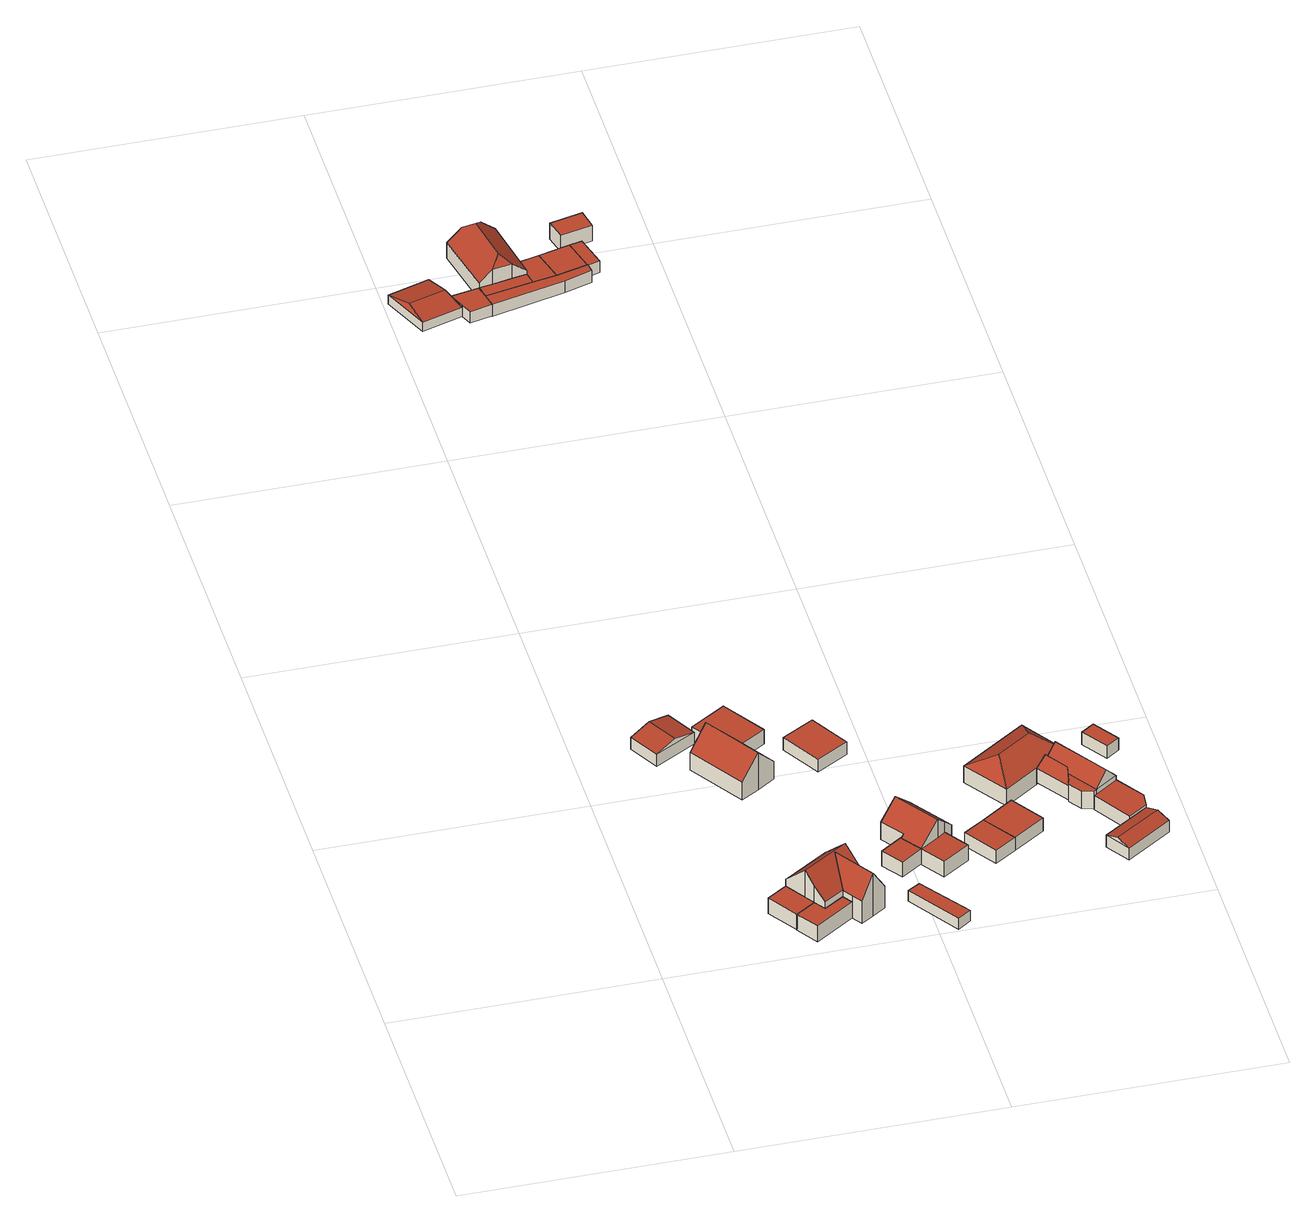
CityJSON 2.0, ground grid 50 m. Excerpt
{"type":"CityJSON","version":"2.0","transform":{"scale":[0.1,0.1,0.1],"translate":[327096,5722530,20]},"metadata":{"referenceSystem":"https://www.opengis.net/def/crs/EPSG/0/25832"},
"CityObjects":{
"building1":{"type":"Building","attributes":{"Geometrietyp2DReferenz":"3000","Gemeindeschluessel":"05170052","function":"31001_2463","roofType":"1000","measuredHeight":3.41},"address":[{"country":"Germany","locality":"Xanten","thoroughfareNumber":"46","thoroughfareName":"Reinhardstraße"}],"geometry":[{"type":"Solid","lod":"2","boundaries":[[[[0,1,2,3]],[[4,5,1,0]],[[6,7,5,4]],[[3,2,7,6]],[[4,0,3,6]],[[1,5,7,2]]]],"semantics":{"surfaces":[{"type":"WallSurface"},{"type":"RoofSurface"},{"type":"GroundSurface"}],"values":[[0,0,0,0,1,2]]}}]},
"building2":{"type":"Building","attributes":{"Geometrietyp2DReferenz":"3000","Gemeindeschluessel":"05170052","function":"51009_1610","roofType":"1000","measuredHeight":3.44},"geometry":[{"type":"Solid","lod":"2","boundaries":[[[[8,9,10,3]],[[11,12,9,8]],[[13,14,12,11]],[[15,16,14,13]],[[0,17,16,15]],[[3,10,17,0]],[[15,13,11,8,3,0]],[[9,12,14,16,17,10]]]],"semantics":{"surfaces":[{"type":"WallSurface"},{"type":"RoofSurface"},{"type":"GroundSurface"}],"values":[[0,0,0,0,0,0,1,2]]}}]},
"building3":{"type":"Building","attributes":{"Geometrietyp2DReferenz":"3000","Gemeindeschluessel":"05170052","function":"31001_1313","roofType":"3100","measuredHeight":3.73},"address":[{"country":"Germany","locality":"Xanten","thoroughfareNumber":"45","thoroughfareName":"Reinhardstraße"}],"geometry":[{"type":"Solid","lod":"2","boundaries":[[[[18,19,20,21]],[[22,23,19,18]],[[24,25,23,22]],[[21,20,25,24]],[[18,26,22]],[[24,27,21]],[[21,27,26,18]],[[22,26,27,24]],[[19,23,25,20]]]],"semantics":{"surfaces":[{"type":"WallSurface"},{"type":"RoofSurface"},{"type":"GroundSurface"}],"values":[[0,0,0,0,0,0,1,1,2]]}}]},
"building4":{"type":"Building","attributes":{"Gemeindeschluessel":"05170052","Geometrietyp2DReferenz":"3000","function":"31001_1010"},"address":[{"country":"Germany","locality":"Xanten","thoroughfareNumber":"46","thoroughfareName":"Reinhardstraße"}],"children":["building4-1","building4-2"]},
"building4-1":{"type":"BuildingPart","attributes":{"roofType":"3100","measuredHeight":9.41},"parents":["building4"],"geometry":[{"type":"Solid","lod":"2","boundaries":[[[[28,10,9,29]],[[30,31,10,28]],[[32,33,31,30]],[[34,35,33,32]],[[36,37,35,34]],[[38,39,37,36]],[[29,9,12,40]],[[34,32,30,36]],[[10,31,33,35,37,39,12,9]],[[40,12,39,38]],[[40,41,38,36,30,28,29]],[[38,41,40]]]],"semantics":{"surfaces":[{"type":"WallSurface"},{"type":"RoofSurface"},{"type":"GroundSurface"},{"type":"ClosureSurface"}],"values":[[0,0,0,0,0,0,0,1,2,3,1,3]]}}]},
"building4-2":{"type":"BuildingPart","attributes":{"roofType":"5000","measuredHeight":9.38},"parents":["building4"],"geometry":[{"type":"Solid","lod":"2","boundaries":[[[[40,12,14,42]],[[43,44,39,38]],[[45,46,44,43]],[[47,48,46,45]],[[42,14,48,47]],[[45,43,38,41]],[[40,42,47,45,41]],[[12,39,44,46,48,14]],[[38,39,12,40]],[[38,40,41]]]],"semantics":{"surfaces":[{"type":"WallSurface"},{"type":"RoofSurface"},{"type":"GroundSurface"},{"type":"ClosureSurface"}],"values":[[0,0,0,0,0,1,1,2,3,3]]}}]},
"building5":{"type":"Building","attributes":{"Geometrietyp2DReferenz":"3000","Gemeindeschluessel":"05170052","function":"31001_1010","roofType":"3100","measuredHeight":8.27},"address":[{"country":"Germany","locality":"Xanten","thoroughfareNumber":"45","thoroughfareName":"Reinhardstraße"}],"geometry":[{"type":"Solid","lod":"2","boundaries":[[[[49,50,51,52]],[[53,54,50,49]],[[55,56,54,53]],[[57,58,56,55]],[[59,60,58,57]],[[61,62,60,59]],[[63,64,62,61]],[[52,51,64,63]],[[53,49,52,55]],[[63,61,59,57,55,52]],[[50,54,56,58,60,62,64,51]]]],"semantics":{"surfaces":[{"type":"WallSurface"},{"type":"RoofSurface"},{"type":"GroundSurface"}],"values":[[0,0,0,0,0,0,0,0,1,1,2]]}}]},
"building6":{"type":"Building","attributes":{"Geometrietyp2DReferenz":"3000","Gemeindeschluessel":"05170052","function":"31001_1010","roofType":"1000","measuredHeight":3.15},"address":[{"country":"Germany","locality":"Xanten","thoroughfareNumber":"45","thoroughfareName":"Reinhardstraße"}],"geometry":[{"type":"Solid","lod":"2","boundaries":[[[[65,66,67,68]],[[69,70,66,65]],[[71,62,70,69]],[[72,60,62,71]],[[73,58,60,72]],[[68,67,58,73]],[[72,71,69,65,68,73]],[[66,70,62,60,58,67]]]],"semantics":{"surfaces":[{"type":"WallSurface"},{"type":"RoofSurface"},{"type":"GroundSurface"}],"values":[[0,0,0,0,0,0,1,2]]}}]},
"building7":{"type":"Building","attributes":{"Geometrietyp2DReferenz":"3000","Gemeindeschluessel":"05170052","function":"31001_2463","roofType":"1000","measuredHeight":2.43},"address":[{"country":"Germany","locality":"Xanten","thoroughfareNumber":"48","thoroughfareName":"Reinhardstraße"}],"geometry":[{"type":"Solid","lod":"2","boundaries":[[[[74,75,76,77]],[[78,79,75,74]],[[80,81,79,78]],[[77,76,81,80]],[[78,74,77,80]],[[75,79,81,76]]]],"semantics":{"surfaces":[{"type":"WallSurface"},{"type":"RoofSurface"},{"type":"GroundSurface"}],"values":[[0,0,0,0,1,2]]}}]},
"building8":{"type":"Building","attributes":{"Geometrietyp2DReferenz":"3000","Gemeindeschluessel":"05170052","function":"31001_1010","roofType":"1000","measuredHeight":3.29},"address":[{"country":"Germany","locality":"Xanten","thoroughfareNumber":"48","thoroughfareName":"Reinhardstraße"}],"geometry":[{"type":"Solid","lod":"2","boundaries":[[[[82,83,84,85]],[[86,87,83,82]],[[88,89,87,86]],[[90,91,89,88]],[[92,93,91,90]],[[85,84,93,92]],[[90,88,86,82,85,92]],[[83,87,89,91,93,84]]]],"semantics":{"surfaces":[{"type":"WallSurface"},{"type":"RoofSurface"},{"type":"GroundSurface"}],"values":[[0,0,0,0,0,0,1,2]]}}]},
"building9":{"type":"Building","attributes":{"Geometrietyp2DReferenz":"3000","Gemeindeschluessel":"05170052","function":"31001_2463","roofType":"1000","measuredHeight":2.73},"address":[{"country":"Germany","locality":"Xanten","thoroughfareNumber":"45","thoroughfareName":"Reinhardstraße"}],"geometry":[{"type":"Solid","lod":"2","boundaries":[[[[94,95,96,97]],[[98,99,95,94]],[[100,101,99,98]],[[97,96,101,100]],[[98,94,97,100]],[[95,99,101,96]]]],"semantics":{"surfaces":[{"type":"WallSurface"},{"type":"RoofSurface"},{"type":"GroundSurface"}],"values":[[0,0,0,0,1,2]]}}]},
"building10":{"type":"Building","attributes":{"Geometrietyp2DReferenz":"3000","Gemeindeschluessel":"05170052","function":"31001_1010","roofType":"3100","measuredHeight":7.45},"address":[{"country":"Germany","locality":"Xanten","thoroughfareNumber":"48","thoroughfareName":"Reinhardstraße"}],"geometry":[{"type":"Solid","lod":"2","boundaries":[[[[102,103,104,105]],[[106,107,103,102]],[[108,109,107,106]],[[110,111,109,108]],[[112,113,111,110]],[[114,115,113,112]],[[116,117,115,114]],[[118,119,117,116]],[[105,104,119,118]],[[110,108,106,102,105,112]],[[118,116,114,112,105]],[[103,107,109,111,113,115,117,119,104]]]],"semantics":{"surfaces":[{"type":"WallSurface"},{"type":"RoofSurface"},{"type":"GroundSurface"}],"values":[[0,0,0,0,0,0,0,0,0,1,1,2]]}}]},
"building11":{"type":"Building","attributes":{"Geometrietyp2DReferenz":"3000","Gemeindeschluessel":"05170052","function":"31001_1010","roofType":"1000","measuredHeight":3.36},"address":[{"country":"Germany","locality":"Xanten","thoroughfareNumber":"48","thoroughfareName":"Reinhardstraße"}],"geometry":[{"type":"Solid","lod":"2","boundaries":[[[[120,121,119,122]],[[123,124,121,120]],[[82,125,124,123]],[[85,103,125,82]],[[122,119,103,85]],[[82,123,120,122,85]],[[121,124,125,103,119]]]],"semantics":{"surfaces":[{"type":"WallSurface"},{"type":"RoofSurface"},{"type":"GroundSurface"}],"values":[[0,0,0,0,0,1,2]]}}]},
"building12":{"type":"Building","attributes":{"Geometrietyp2DReferenz":"3000","Gemeindeschluessel":"05170052","function":"31001_2723","roofType":"5000","measuredHeight":2.88},"address":[{"country":"Germany","locality":"Xanten","thoroughfareNumber":"40","thoroughfareName":"Gindericher Straße"}],"geometry":[{"type":"Solid","lod":"2","boundaries":[[[[126,127,128,129]],[[130,131,127,126]],[[132,133,131,130]],[[129,128,133,132]],[[126,134,130]],[[132,135,129]],[[129,135,134,126]],[[130,134,135,132]],[[127,131,133,128]]]],"semantics":{"surfaces":[{"type":"WallSurface"},{"type":"RoofSurface"},{"type":"GroundSurface"}],"values":[[0,0,0,0,1,0,1,1,2]]}}]},
"building13":{"type":"Building","attributes":{"Geometrietyp2DReferenz":"3000","Gemeindeschluessel":"05170052","function":"31001_2463","roofType":"1000","measuredHeight":2.83},"address":[{"country":"Germany","locality":"Xanten","thoroughfareNumber":"48","thoroughfareName":"Reinhardstraße"}],"geometry":[{"type":"Solid","lod":"2","boundaries":[[[[136,137,138,139]],[[140,141,137,136]],[[142,143,141,140]],[[139,138,143,142]],[[140,136,139,142]],[[137,141,143,138]]]],"semantics":{"surfaces":[{"type":"WallSurface"},{"type":"RoofSurface"},{"type":"GroundSurface"}],"values":[[0,0,0,0,1,2]]}}]},
"building14":{"type":"Building","attributes":{"Geometrietyp2DReferenz":"3000","Gemeindeschluessel":"05170052","function":"51009_1610","roofType":"1000","measuredHeight":2.54},"geometry":[{"type":"Solid","lod":"2","boundaries":[[[[144,145,146,147]],[[148,128,145,144]],[[149,150,128,148]],[[151,152,150,149]],[[153,154,152,151]],[[147,146,154,153]],[[151,149,148,144,147,153]],[[145,128,150,152,154,146]]]],"semantics":{"surfaces":[{"type":"WallSurface"},{"type":"RoofSurface"},{"type":"GroundSurface"}],"values":[[0,0,0,0,0,0,1,2]]}}]},
"building15":{"type":"Building","attributes":{"Geometrietyp2DReferenz":"3000","Gemeindeschluessel":"05170052","function":"31001_2463","roofType":"1000","measuredHeight":2.85},"address":[{"country":"Germany","locality":"Xanten","thoroughfareNumber":"50","thoroughfareName":"Reinhardstraße"}],"geometry":[{"type":"Solid","lod":"2","boundaries":[[[[155,156,157,158]],[[139,138,156,155]],[[142,143,138,139]],[[158,157,143,142]],[[139,155,158,142]],[[156,138,143,157]]]],"semantics":{"surfaces":[{"type":"WallSurface"},{"type":"RoofSurface"},{"type":"GroundSurface"}],"values":[[0,0,0,0,1,2]]}}]},
"building16":{"type":"Building","attributes":{"Gemeindeschluessel":"05170052","Geometrietyp2DReferenz":"3000","function":"31001_1010"},"address":[{"country":"Germany","locality":"Xanten","thoroughfareNumber":"40","thoroughfareName":"Gindericher Straße"}],"children":["building16-1","building16-2"]},
"building16-1":{"type":"BuildingPart","attributes":{"roofType":"3300","measuredHeight":7.5},"parents":["building16"],"geometry":[{"type":"MultiSurface","lod":"2","boundaries":[[[159,160,161,162]],[[163,164,160,159]],[[165,166,164,163]],[[167,168,166,165]],[[169,170,168,167]],[[162,161,171,172]],[[173,159,162,172,174,175]],[[174,176,175]],[[175,176,169,167,165,163,173]],[[163,159,173]],[[160,164,166,168,170,177,178,171,161]],[[176,179,180,169]],[[180,179,177,170]],[[176,174,181,179]],[[179,181,178,177]],[[174,172,182,181]],[[178,181,182,171]]],"semantics":{"surfaces":[{"type":"WallSurface"},{"type":"RoofSurface"},{"type":"GroundSurface"},{"type":"ClosureSurface"}],"values":[0,0,0,0,0,0,1,1,1,1,2,0,3,0,3,0,3]}}]},
"building16-2":{"type":"BuildingPart","attributes":{"roofType":"1000","measuredHeight":2.65},"parents":["building16"],"geometry":[{"type":"MultiSurface","lod":"2","boundaries":[[[183,184,170,180]],[[153,185,184,183]],[[182,171,185,153]],[[183,180,182,153]],[[170,184,185,171]],[[179,180,170,177]],[[181,179,177,178]],[[182,181,178,171]]],"semantics":{"surfaces":[{"type":"WallSurface"},{"type":"RoofSurface"},{"type":"GroundSurface"},{"type":"ClosureSurface"}],"values":[0,0,0,1,2,3,3,3]}}]},
"building17":{"type":"Building","attributes":{"Geometrietyp2DReferenz":"3000","Gemeindeschluessel":"05170052","function":"51009_1610","roofType":"1000","measuredHeight":2.62},"geometry":[{"type":"Solid","lod":"2","boundaries":[[[[186,187,188,183]],[[189,190,187,186]],[[191,192,190,189]],[[193,194,192,191]],[[147,195,194,193]],[[153,196,195,147]],[[183,188,196,153]],[[147,193,191,189,186,183,153]],[[187,190,192,194,195,196,188]]]],"semantics":{"surfaces":[{"type":"WallSurface"},{"type":"RoofSurface"},{"type":"GroundSurface"}],"values":[[0,0,0,0,0,0,0,1,2]]}}]},
"building18":{"type":"Building","attributes":{"Geometrietyp2DReferenz":"3000","Gemeindeschluessel":"05170052","function":"31001_1010","roofType":"3200","measuredHeight":6.74},"address":[{"country":"Germany","locality":"Xanten","thoroughfareNumber":"50","thoroughfareName":"Reinhardstraße"}],"geometry":[{"type":"Solid","lod":"2","boundaries":[[[[197,198,199,200]],[[201,202,198,197]],[[203,204,202,201]],[[205,206,204,203]],[[207,208,206,205]],[[200,199,208,207]],[[209,201,197,210]],[[197,200,210]],[[210,200,207,205,203,209]],[[203,201,209]],[[198,202,204,206,208,199]]]],"semantics":{"surfaces":[{"type":"WallSurface"},{"type":"RoofSurface"},{"type":"GroundSurface"}],"values":[[0,0,0,0,0,0,1,1,1,1,2]]}}]},
"building19":{"type":"Building","attributes":{"Geometrietyp2DReferenz":"3000","Gemeindeschluessel":"05170052","function":"51009_1610","roofType":"1000","measuredHeight":2.3},"geometry":[{"type":"Solid","lod":"2","boundaries":[[[[211,212,213,214]],[[215,216,212,211]],[[217,218,216,215]],[[214,213,218,217]],[[215,211,214,217]],[[212,216,218,213]]]],"semantics":{"surfaces":[{"type":"WallSurface"},{"type":"RoofSurface"},{"type":"GroundSurface"}],"values":[[0,0,0,0,1,2]]}}]},
"building20":{"type":"Building","attributes":{"Geometrietyp2DReferenz":"3000","Gemeindeschluessel":"05170052","function":"31001_2463","roofType":"1000","measuredHeight":2.48},"address":[{"country":"Germany","locality":"Xanten","thoroughfareNumber":"40","thoroughfareName":"Gindericher Straße"}],"geometry":[{"type":"Solid","lod":"2","boundaries":[[[[219,220,221,214]],[[222,223,220,219]],[[211,224,223,222]],[[214,221,224,211]],[[222,219,214,211]],[[220,223,224,221]]]],"semantics":{"surfaces":[{"type":"WallSurface"},{"type":"RoofSurface"},{"type":"GroundSurface"}],"values":[[0,0,0,0,1,2]]}}]},
"building21":{"type":"Building","attributes":{"Gemeindeschluessel":"05170052","Geometrietyp2DReferenz":"3000","function":"31001_1010"},"address":[{"country":"Germany","locality":"Xanten","thoroughfareNumber":"50","thoroughfareName":"Reinhardstraße"}],"children":["building21-1","building21-2","building21-3"]},
"building21-1":{"type":"BuildingPart","attributes":{"roofType":"3100","measuredHeight":6.63},"parents":["building21"],"geometry":[{"type":"MultiSurface","lod":"2","boundaries":[[[225,226,227,228]],[[229,230,226,225]],[[228,227,231,232]],[[225,233,229]],[[232,234,228]],[[228,234,233,225]],[[229,233,234,232]],[[226,230,231,227]],[[235,236,231,237]],[[238,237,230,229]],[[238,232,236,235]]],"semantics":{"surfaces":[{"type":"WallSurface"},{"type":"RoofSurface"},{"type":"GroundSurface"},{"type":"ClosureSurface"}],"values":[0,0,0,0,0,1,1,2,0,3,3]}}]},
"building21-2":{"type":"BuildingPart","attributes":{"roofType":"1000","measuredHeight":3.87},"parents":["building21"],"geometry":[{"type":"MultiSurface","lod":"2","boundaries":[[[239,240,241,242]],[[243,244,230,229]],[[242,241,244,243]],[[229,238,239,242,243]],[[240,237,230,244,241]],[[245,235,237,240]],[[239,246,247]],[[247,246,238,235,245]],[[229,230,237,238]]],"semantics":{"surfaces":[{"type":"WallSurface"},{"type":"RoofSurface"},{"type":"GroundSurface"},{"type":"ClosureSurface"}],"values":[0,0,0,1,2,0,0,3,3]}}]},
"building21-3":{"type":"BuildingPart","attributes":{"roofType":"2100","measuredHeight":4.85},"address":[{"country":"Germany","locality":"Xanten","thoroughfareNumber":"50","thoroughfareName":"Reinhardstraße"}],"parents":["building21"],"geometry":[{"type":"MultiSurface","lod":"2","boundaries":[[[248,236,249,250]],[[250,249,245,247]],[[251,248,250,247]],[[236,235,245,249]],[[248,251,238,232]],[[232,238,235,236]],[[251,246,238]],[[238,246,247,245,235]]],"semantics":{"surfaces":[{"type":"WallSurface"},{"type":"RoofSurface"},{"type":"GroundSurface"},{"type":"ClosureSurface"}],"values":[0,0,1,2,0,3,0,3]}}]},
"building22":{"type":"Building","attributes":{"Geometrietyp2DReferenz":"3000","Gemeindeschluessel":"05170052","function":"31001_2463","roofType":"3100","measuredHeight":3.46},"address":[{"country":"Germany","locality":"Xanten","thoroughfareNumber":"50","thoroughfareName":"Reinhardstraße"}],"geometry":[{"type":"Solid","lod":"2","boundaries":[[[[252,253,254,255]],[[256,257,253,252]],[[258,259,257,256]],[[255,254,259,258]],[[252,260,256]],[[258,261,255]],[[255,261,260,252]],[[256,260,261,258]],[[253,257,259,254]]]],"semantics":{"surfaces":[{"type":"WallSurface"},{"type":"RoofSurface"},{"type":"GroundSurface"}],"values":[[0,0,0,0,0,0,1,1,2]]}}]},
"building23":{"type":"Building","attributes":{"Geometrietyp2DReferenz":"3000","Gemeindeschluessel":"05170052","function":"51009_1610","roofType":"1000","measuredHeight":2.54},"geometry":[{"type":"Solid","lod":"2","boundaries":[[[[262,263,264,265]],[[222,266,263,262]],[[219,267,266,222]],[[265,264,267,219]],[[222,262,265,219]],[[263,266,267,264]]]],"semantics":{"surfaces":[{"type":"WallSurface"},{"type":"RoofSurface"},{"type":"GroundSurface"}],"values":[[0,0,0,0,1,2]]}}]},
"building24":{"type":"Building","attributes":{"Geometrietyp2DReferenz":"3000","Gemeindeschluessel":"05170052","function":"51009_1611","roofType":"1000","measuredHeight":3.09},"geometry":[{"type":"Solid","lod":"2","boundaries":[[[[268,253,269,270]],[[271,272,253,268]],[[273,274,272,271]],[[275,276,274,273]],[[270,269,276,275]],[[273,271,268,270,275]],[[253,272,274,276,269]]]],"semantics":{"surfaces":[{"type":"WallSurface"},{"type":"RoofSurface"},{"type":"GroundSurface"}],"values":[[0,0,0,0,0,1,2]]}}]},
"building25":{"type":"Building","attributes":{"Geometrietyp2DReferenz":"3000","Gemeindeschluessel":"05170052","function":"51009_1610","roofType":"1000","measuredHeight":3.53},"geometry":[{"type":"Solid","lod":"2","boundaries":[[[[277,278,279,280]],[[281,282,278,277]],[[283,284,282,281]],[[280,279,284,283]],[[281,277,280,283]],[[278,282,284,279]]]],"semantics":{"surfaces":[{"type":"WallSurface"},{"type":"RoofSurface"},{"type":"GroundSurface"}],"values":[[0,0,0,0,1,2]]}}]},
"building26":{"type":"Building","attributes":{"Geometrietyp2DReferenz":"3000","Gemeindeschluessel":"05170052","function":"31001_2463","roofType":"1000","measuredHeight":2.63},"address":[{"country":"Germany","locality":"Xanten","thoroughfareNumber":"52","thoroughfareName":"Reinhardstraße"}],"geometry":[{"type":"Solid","lod":"2","boundaries":[[[[285,286,287,288]],[[289,290,286,285]],[[291,292,290,289]],[[288,287,292,291]],[[289,285,288,291]],[[286,290,292,287]]]],"semantics":{"surfaces":[{"type":"WallSurface"},{"type":"RoofSurface"},{"type":"GroundSurface"}],"values":[[0,0,0,0,1,2]]}}]}
},
"vertices":[
[260,70,46],[260,70,12],[298,95,12],[298,95,46],[223,127,46],[223,127,12],[261,152,46],[261,152,12],
[312,74,46],[312,74,11],[298,95,11],[350,98,46],[350,98,11],[362,79,46],[362,79,11],[287,29,46],[287,29,11],[260,70,11],
[216,615,41],[216,615,15],[184,673,15],[184,673,41],[137,571,41],[137,571,15],[105,629,41],[105,629,15],[176,593,52],[144,651,52],
[298,95,84],[312,74,60],[286,113,105],[286,113,11],[261,152,60],[261,152,11],[347,208,60],[347,208,11],[373,169,105],[373,169,11],[398,130,60],[398,130,11],[350,98,60],[349,153,105],
[362,79,60],[424,91,60],[424,91,11],[399,75,105],[399,75,11],[375,59,60],[375,59,11],
[258,443,53],[258,443,14],[292,464,14],[292,464,96],[191,548,53],[191,548,14],[225,570,96],[225,570,14],[242,582,73],[242,582,14],[258,592,53],[258,592,14],[283,554,53],[283,554,14],[326,486,53],[326,486,14],
[282,668,46],[282,668,14],[214,625,14],[214,625,46],[334,586,46],[334,586,14],[283,554,46],[258,592,46],[242,582,46],
[534,1,35],[534,1,11],[559,19,11],[559,19,35],[468,100,35],[468,100,11],[492,114,35],[492,114,11],
[516,193,46],[516,193,13],[516,194,13],[516,194,46],[475,165,46],[475,165,13],[448,205,46],[448,205,13],[489,233,46],[489,233,13],[489,232,46],[489,232,13],
[467,524,40],[467,524,12],[424,599,12],[424,599,40],[407,489,40],[407,489,12],[363,564,40],[363,564,12],
[516,194,45],[516,194,12],[552,218,12],[552,218,86],[489,232,45],[489,232,12],[495,236,51],[495,236,12],[465,278,51],[465,278,12],[496,299,86],[496,299,12],[527,320,51],[527,320,12],[582,239,51],[582,239,12],[567,229,69],[567,229,12],
[598,183,46],[598,183,12],[567,229,46],[546,149,46],[546,149,12],[516,193,12],
[47,1855,34],[47,1855,14],[124,1878,14],[124,1878,34],[8,1944,34],[8,1944,14],[87,1969,34],[87,1969,14],[35,1902,43],[105,1923,43],
[643,164,40],[643,164,11],[684,191,11],[684,191,40],[602,226,40],[602,226,11],[643,253,40],[643,253,11],
[133,1857,39],[133,1857,14],[175,1867,14],[175,1867,39],[124,1878,39],[111,1908,39],[111,1908,14],[164,1918,39],[164,1918,14],[170,1894,39],[170,1894,14],
[745,232,40],[745,232,11],[704,294,11],[704,294,40],
[168,2051,71],[168,2051,12],[140,2046,12],[140,2046,47],[204,2057,71],[204,2057,12],[231,2062,47],[231,2062,12],[248,1973,47],[248,1973,12],[255,1935,47],[255,1935,12],[165,1919,12],[165,1919,48],[189,2036,87],[191,1923,71],[206,1945,87],[228,1930,71],[228,1930,12],[191,1923,12],[228,1930,39],[255,1935,39],[191,1923,39],[165,1919,39],
[260,1911,39],[260,1911,12],[170,1894,12],
[306,1919,39],[306,1919,13],[260,1911,13],[365,1934,39],[365,1934,13],[367,1916,39],[367,1916,13],[315,1900,39],[315,1900,13],[175,1867,13],[170,1894,13],
[646,400,46],[646,400,9],[702,318,9],[702,318,46],[772,486,46],[772,486,9],[827,403,46],[827,403,9],[786,376,46],[786,376,9],[767,363,46],[767,363,9],[770,425,76],[703,379,76],
[306,1919,37],[306,1919,14],[289,1983,14],[289,1983,37],[260,1911,37],[260,1911,14],[248,1973,37],[248,1973,14],
[348,1998,37],[348,1998,12],[289,1983,12],[365,1934,37],[365,1934,12],[306,1919,12],
[895,304,49],[895,304,11],[827,403,11],[827,403,49],[853,275,49],[853,275,11],[786,376,11],[786,376,49],[874,290,77],[807,389,77],[815,333,14],[786,376,14],[815,333,11],[815,333,49],
[809,301,49],[809,301,11],[826,276,11],[826,276,49],[847,271,49],[847,271,11],[809,301,14],[811,310,49],[809,301,45],
[786,376,62],[767,363,14],[767,363,45],[815,333,62],
[928,222,35],[928,222,9],[841,164,9],[841,164,35],[958,176,35],[958,176,9],[871,118,35],[871,118,9],[943,199,44],[856,141,44],
[388,1941,37],[388,1941,11],[372,2003,11],[372,2003,37],[365,1934,11],[348,1998,11],
[928,222,40],[931,251,9],[931,251,40],[892,198,40],[892,198,9],[847,271,40],[847,271,9],[895,304,40],[895,304,9],
[398,2031,45],[398,2031,10],[390,2070,10],[390,2070,45],[337,2017,45],[337,2017,10],[328,2056,45],[328,2056,10],
[930,422,35],[930,422,8],[897,471,8],[897,471,35],[905,405,35],[905,405,8],[872,454,35],[872,454,8]
]}
